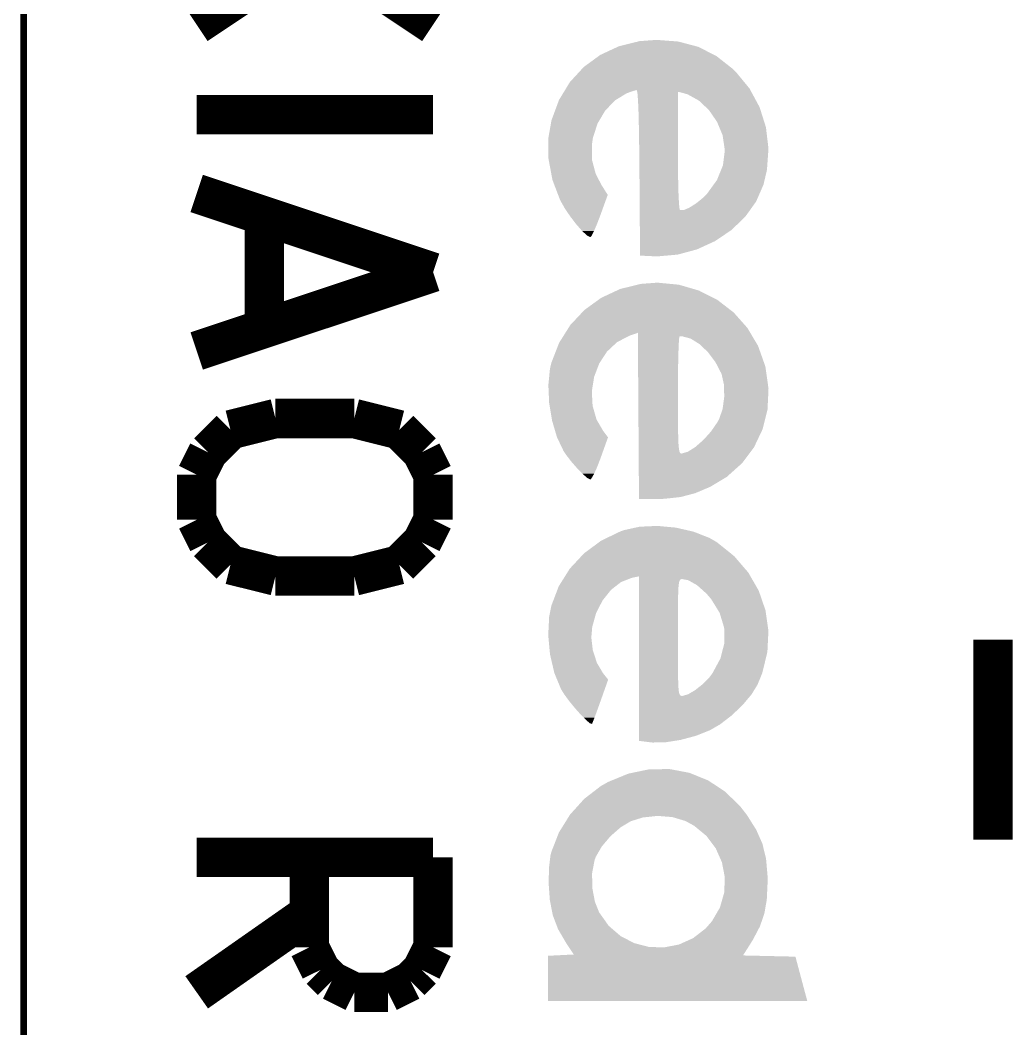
# Model space of a CAD drawing. Header units: millimetres. Extents: x 92.4 to 129, y -92.6 to -55.2.
# Drawn here: x 92.384 to 96.163, y -79.768 to -75.926 of the extents above; entities that cross this region are included whole.
import ezdxf

# ---------------------------------------------------------------- set-up
doc = ezdxf.new("R2010")
doc.units = ezdxf.units.MM
doc.header["$MEASUREMENT"] = 0
doc.layers.add('XIAORP2350-B_SILKSCREEN_GBR', color=98, linetype='CONTINUOUS', lineweight=0)
doc.layers.add('XIAORP2350-EDGE_CUTS_GBR', color=170, linetype='CONTINUOUS', lineweight=0)

msp = doc.modelspace()

# ---------------------------------------------------------------- linework, layer by layer
at = {"layer": 'XIAORP2350-B_SILKSCREEN_GBR', "lineweight": 211, "const_width": 0.15}
for points in [[(93.9559, -75.343), (93.0559, -75.943)], [(93.9559, -75.943), (93.0559, -75.343)], [(93.0559, -76.2859), (93.9559, -76.2859)], [(93.0559, -76.5859), (93.9559, -76.8859)], [(93.313, -76.6716), (93.313, -77.1002)], [(93.9559, -76.8859), (93.0559, -77.1859)], [(93.1845, -77.4859), (93.3559, -77.443)], [(93.3559, -77.443), (93.6559, -77.443)], [(93.6559, -77.443), (93.8273, -77.4859)], [(93.0988, -77.5716), (93.1845, -77.4859)], [(93.8273, -77.4859), (93.913, -77.5716)], [(93.0559, -77.6573), (93.0988, -77.5716)], [(93.913, -77.5716), (93.9559, -77.6573)], [(93.0559, -77.8287), (93.0559, -77.6573)], [(93.9559, -77.6573), (93.9559, -77.8287)], [(93.0988, -77.9145), (93.0559, -77.8287)], [(93.9559, -77.8287), (93.913, -77.9145)], [(93.1845, -78.0002), (93.0988, -77.9145)], [(93.913, -77.9145), (93.8273, -78.0002)], [(93.3559, -78.043), (93.1845, -78.0002)], [(93.8273, -78.0002), (93.6559, -78.043)], [(93.6559, -78.043), (93.3559, -78.043)], [(96.088, -79.0468), (96.088, -78.2848)], [(93.0559, -79.1145), (93.9559, -79.1145)], [(93.4845, -79.4573), (93.4845, -79.1145)], [(93.9559, -79.1145), (93.9559, -79.4573)], [(93.0559, -79.6287), (93.4845, -79.3287)], [(93.5273, -79.543), (93.4845, -79.4573)], [(93.9559, -79.4573), (93.913, -79.543)], [(93.5702, -79.5859), (93.5273, -79.543)], [(93.913, -79.543), (93.8702, -79.5859)], [(93.6559, -79.6287), (93.5702, -79.5859)], [(93.8702, -79.5859), (93.7845, -79.6287)], [(93.7845, -79.6287), (93.6559, -79.6287)]]:
    msp.add_lwpolyline(points, dxfattribs=at)
at = {"layer": 'XIAORP2350-B_SILKSCREEN_GBR'}
for points in [[(94.6585, -76.0274), (94.5921, -76.0583), (94.9654, -76.0274), (95.0266, -76.0583)], [(94.6634, -76.0251), (94.6585, -76.0274), (94.9569, -76.0251), (94.9654, -76.0274)], [(94.7358, -76.0073), (94.6634, -76.0251), (94.89, -76.0073), (94.9569, -76.0251)], [(94.7364, -76.0071), (94.7358, -76.0073), (94.888, -76.0071), (94.89, -76.0073)], [(94.7419, -76.0057), (94.7364, -76.0071), (94.8702, -76.0057), (94.888, -76.0071)], [(94.8062, -76.0009), (94.7419, -76.0057), (94.8062, -76.0009), (94.8702, -76.0057)], [(94.5871, -76.062), (94.5294, -76.1042), (95.0339, -76.062), (95.0877, -76.1042)], [(94.5921, -76.0583), (94.5871, -76.062), (95.0266, -76.0583), (95.0339, -76.062)], [(94.5294, -76.1042), (94.5227, -76.1116), (95.0877, -76.1042), (95.097, -76.1116)], [(94.5127, -76.1225), (94.4766, -76.1618), (95.1083, -76.1225), (95.1406, -76.1618)], [(94.5227, -76.1116), (94.5127, -76.1225), (95.097, -76.1116), (95.1083, -76.1225)], [(94.4766, -76.1618), (94.462, -76.1859), (95.1406, -76.1618), (95.1604, -76.1859)], [(94.4504, -76.2049), (94.4352, -76.2299), (94.6919, -76.2049), (94.651, -76.2299)], [(94.4519, -76.2025), (94.4504, -76.2049), (94.698, -76.2025), (94.6919, -76.2049)], [(94.4564, -76.1951), (94.4519, -76.2025), (94.7185, -76.1951), (94.698, -76.2025)], [(94.4582, -76.1921), (94.4564, -76.1951), (94.731, -76.1921), (94.7185, -76.1951)], [(94.462, -76.1859), (94.4582, -76.1921), (95.1604, -76.1859), (95.1638, -76.1921)], [(94.731, -76.1921), (94.731, -76.1922), (95.1638, -76.1921), (95.1638, -76.1922)], [(94.731, -76.1922), (94.7317, -76.1927), (95.1638, -76.1922), (95.1641, -76.1927)], [(94.7317, -76.1927), (94.7328, -76.1986), (95.1641, -76.1927), (95.1673, -76.1986)], [(94.7328, -76.1986), (94.7328, -76.1986), (94.8881, -76.1986), (94.888, -76.1986)], [(94.7328, -76.1986), (94.7329, -76.1987), (94.888, -76.1986), (94.888, -76.1987)], [(94.7329, -76.1987), (94.7341, -76.2052), (94.888, -76.1987), (94.888, -76.2052)], [(94.7341, -76.2052), (94.7362, -76.234), (94.888, -76.2052), (94.888, -76.234)], [(94.8881, -76.1986), (94.9106, -76.2041), (95.1673, -76.1986), (95.1703, -76.2041)], [(94.9106, -76.2041), (94.9259, -76.2088), (95.1703, -76.2041), (95.1728, -76.2088)], [(94.9259, -76.2088), (94.9679, -76.2322), (95.1728, -76.2088), (95.1855, -76.2322)], [(94.4346, -76.2317), (94.42, -76.2711), (94.648, -76.2317), (94.6106, -76.2711)], [(94.4352, -76.2299), (94.4346, -76.2317), (94.651, -76.2299), (94.648, -76.2317)], [(94.7362, -76.234), (94.7381, -76.2788), (94.888, -76.234), (94.888, -76.2788)], [(94.9679, -76.2322), (94.9944, -76.2571), (95.1855, -76.2322), (95.1989, -76.2571)], [(94.9944, -76.2571), (95.0058, -76.2679), (95.1989, -76.2571), (95.2023, -76.2679)], [(94.42, -76.2711), (94.4066, -76.3075), (94.6106, -76.2711), (94.5891, -76.3075)], [(94.7381, -76.2788), (94.7395, -76.3394), (94.888, -76.2788), (94.888, -76.3394)], [(95.0058, -76.2679), (95.0368, -76.3128), (95.2023, -76.2679), (95.2165, -76.3128)], [(94.4045, -76.3196), (94.3951, -76.3726), (94.582, -76.3196), (94.5648, -76.3726)], [(94.4066, -76.3075), (94.4045, -76.3196), (94.5891, -76.3075), (94.582, -76.3196)], [(95.0368, -76.3128), (95.0456, -76.334), (95.2165, -76.3128), (95.2232, -76.334)], [(95.0456, -76.334), (95.0581, -76.3639), (95.2232, -76.334), (95.2267, -76.3639)], [(94.3951, -76.3726), (94.3951, -76.3741), (94.5648, -76.3726), (94.5643, -76.3741)], [(94.3951, -76.3741), (94.3951, -76.4021), (94.5643, -76.3741), (94.5604, -76.4021)], [(94.7395, -76.3394), (94.7407, -76.4157), (94.888, -76.3394), (94.888, -76.4157)], [(95.0581, -76.3639), (95.0656, -76.4144), (95.2267, -76.3639), (95.2327, -76.4144)], [(94.3951, -76.4021), (94.3952, -76.4533), (94.5604, -76.4021), (94.5612, -76.4533)], [(95.0656, -76.4144), (95.0666, -76.4211), (95.2327, -76.4144), (95.2323, -76.4211)], [(94.7407, -76.4157), (94.7408, -76.4215), (94.888, -76.4157), (94.888, -76.4215)], [(94.7408, -76.4215), (94.7414, -76.4886), (94.888, -76.4215), (94.8882, -76.4886)], [(95.0666, -76.4211), (95.0594, -76.4789), (95.2323, -76.4211), (95.2282, -76.4789)], [(94.3952, -76.4533), (94.3964, -76.46), (94.5612, -76.4533), (94.5614, -76.46)], [(94.3964, -76.46), (94.4061, -76.5117), (94.5614, -76.46), (94.5752, -76.5117)], [(94.7414, -76.4886), (94.7416, -76.5074), (94.8882, -76.4886), (94.8885, -76.5074)], [(95.0594, -76.4789), (95.0524, -76.496), (95.2282, -76.4789), (95.227, -76.496)], [(94.4061, -76.5117), (94.4102, -76.534), (94.5752, -76.5117), (94.5868, -76.534)], [(94.7416, -76.5074), (94.7418, -76.5459), (94.8885, -76.5074), (94.8891, -76.5459)], [(95.0524, -76.496), (95.0366, -76.5348), (95.227, -76.496), (95.2179, -76.5348)], [(94.4102, -76.534), (94.418, -76.5545), (94.5868, -76.534), (94.5976, -76.5545)], [(94.418, -76.5545), (94.432, -76.5912), (94.5976, -76.5545), (94.6208, -76.5912)], [(94.7418, -76.5459), (94.7421, -76.5921), (94.8891, -76.5459), (94.8904, -76.5921)], [(95.0242, -76.5519), (94.9986, -76.5873), (95.2139, -76.5519), (95.1985, -76.5873)], [(95.0366, -76.5348), (95.0242, -76.5519), (95.2179, -76.5348), (95.2139, -76.5519)], [(94.432, -76.5912), (94.4321, -76.5913), (94.6208, -76.5912), (94.6208, -76.5913)], [(94.4321, -76.5913), (94.4397, -76.6114), (94.6208, -76.5913), (94.6135, -76.6114)], [(94.7421, -76.5921), (94.7424, -76.6256), (94.8904, -76.5921), (94.8922, -76.6256)], [(94.9829, -76.6029), (94.9666, -76.6161), (95.1917, -76.6029), (95.186, -76.6161)], [(94.9986, -76.5873), (94.9829, -76.6029), (95.1985, -76.5873), (95.1917, -76.6029)], [(94.4397, -76.6114), (94.44, -76.6119), (94.6135, -76.6114), (94.6133, -76.6119)], [(94.44, -76.6119), (94.4568, -76.6418), (94.6133, -76.6119), (94.6025, -76.6418)], [(94.4568, -76.6418), (94.4771, -76.6719), (94.6025, -76.6418), (94.5916, -76.6719)], [(94.7424, -76.6256), (94.7425, -76.645), (94.8922, -76.6256), (94.8943, -76.645)], [(94.7425, -76.645), (94.7425, -76.6493), (94.8943, -76.645), (94.8959, -76.6493)], [(94.9315, -76.64), (94.9098, -76.6493), (95.169, -76.64), (95.1624, -76.6493)], [(94.9572, -76.6237), (94.9315, -76.64), (95.1806, -76.6237), (95.169, -76.64)], [(94.9666, -76.6161), (94.9572, -76.6237), (95.186, -76.6161), (95.1806, -76.6237)], [(94.4771, -76.6719), (94.478, -76.6732), (94.5916, -76.6719), (94.5911, -76.6732)], [(94.478, -76.6732), (94.5009, -76.7032), (94.5911, -76.6732), (94.5796, -76.7032)], [(94.7425, -76.6493), (94.7425, -76.6494), (94.8959, -76.6493), (94.896, -76.6494)], [(94.7425, -76.6494), (94.7427, -76.6744), (95.1624, -76.6494), (95.1445, -76.6744)], [(94.7427, -76.6744), (94.7431, -76.7253), (95.1445, -76.6744), (95.0916, -76.7253)], [(94.9098, -76.6493), (94.896, -76.6494), (95.1624, -76.6493), (95.1624, -76.6494)], [(94.5009, -76.7032), (94.5027, -76.7052), (94.5796, -76.7032), (94.5788, -76.7052)], [(94.5027, -76.7052), (94.5231, -76.7285), (94.5788, -76.7052), (94.5688, -76.7285)], [(94.5231, -76.7285), (94.5267, -76.7318), (94.5688, -76.7285), (94.5673, -76.7318)], [(94.5267, -76.7318), (94.5419, -76.746), (94.5673, -76.7318), (94.5599, -76.746)], [(94.5419, -76.746), (94.5468, -76.7485), (94.5599, -76.746), (94.5586, -76.7485)], [(94.5468, -76.7485), (94.5547, -76.7525), (94.5586, -76.7485), (94.5547, -76.7525)], [(94.7431, -76.7253), (94.7433, -76.7673), (95.0916, -76.7253), (95.0295, -76.7673)], [(94.7433, -76.7673), (94.7436, -76.7989), (95.0295, -76.7673), (94.9606, -76.7989)], [(94.7436, -76.7989), (94.7437, -76.8188), (94.9606, -76.7989), (94.8869, -76.8188)], [(94.7437, -76.8188), (94.7437, -76.8226), (94.8869, -76.8188), (94.8437, -76.8226)], [(94.7437, -76.8226), (94.794, -76.825), (94.8437, -76.8226), (94.8159, -76.825)], [(94.794, -76.825), (94.8107, -76.8255), (94.8159, -76.825), (94.8107, -76.8255)], [(94.6675, -76.9499), (94.655, -76.9558), (94.9483, -76.9499), (94.9683, -76.9558)], [(94.7177, -76.9374), (94.6675, -76.9499), (94.9053, -76.9374), (94.9483, -76.9499)], [(94.7337, -76.9334), (94.7177, -76.9374), (94.8915, -76.9334), (94.9053, -76.9374)], [(94.7455, -76.9304), (94.7337, -76.9334), (94.8602, -76.9304), (94.8915, -76.9334)], [(94.8097, -76.9256), (94.7455, -76.9304), (94.8097, -76.9256), (94.8602, -76.9304)], [(94.5959, -76.9834), (94.5847, -76.9915), (95.0226, -76.9834), (95.0386, -76.9915)], [(94.655, -76.9558), (94.5959, -76.9834), (94.9683, -76.9558), (95.0226, -76.9834)], [(94.5847, -76.9915), (94.5323, -77.0295), (95.0386, -76.9915), (95.0877, -77.0295)], [(94.523, -77.0394), (94.4783, -77.087), (95.1005, -77.0394), (95.1428, -77.087)], [(94.5323, -77.0295), (94.523, -77.0394), (95.0877, -77.0295), (95.1005, -77.0394)], [(94.4715, -77.098), (94.4596, -77.1167), (95.1525, -77.098), (95.1637, -77.1167)], [(94.4783, -77.087), (94.4715, -77.098), (95.1428, -77.087), (95.1525, -77.098)], [(94.4528, -77.1277), (94.4374, -77.152), (94.7036, -77.1277), (94.6566, -77.152)], [(94.4596, -77.1167), (94.4528, -77.1277), (94.7354, -77.1167), (94.7036, -77.1277)], [(94.7354, -77.1167), (94.7355, -77.1168), (95.1637, -77.1167), (95.1637, -77.1168)], [(94.7355, -77.1168), (94.7356, -77.1302), (95.1637, -77.1168), (95.1716, -77.1302)], [(94.7356, -77.1302), (94.7356, -77.1307), (94.9052, -77.1302), (94.8942, -77.1307)], [(94.7356, -77.1307), (94.7356, -77.1307), (94.8942, -77.1307), (94.8941, -77.1307)], [(94.7356, -77.1307), (94.7356, -77.1308), (94.8941, -77.1307), (94.8941, -77.1308)], [(94.7356, -77.1308), (94.7356, -77.1388), (94.8941, -77.1308), (94.8925, -77.1388)], [(94.7356, -77.1388), (94.7358, -77.1613), (94.8925, -77.1388), (94.891, -77.1613)], [(94.9052, -77.1302), (94.9367, -77.1387), (95.1716, -77.1302), (95.1767, -77.1387)], [(94.9367, -77.1387), (94.9699, -77.1595), (95.1767, -77.1387), (95.189, -77.1595)], [(94.4357, -77.1548), (94.4227, -77.1882), (94.6536, -77.1548), (94.6179, -77.1882)], [(94.4374, -77.152), (94.4357, -77.1548), (94.6566, -77.152), (94.6536, -77.1548)], [(94.7358, -77.1613), (94.736, -77.196), (94.891, -77.1613), (94.8898, -77.196)], [(94.9699, -77.1595), (94.9768, -77.166), (95.189, -77.1595), (95.1929, -77.166)], [(94.9768, -77.166), (95.0022, -77.1901), (95.1929, -77.166), (95.2015, -77.1901)], [(94.4227, -77.1882), (94.4059, -77.2315), (94.6179, -77.1882), (94.5897, -77.2315)], [(94.736, -77.196), (94.7363, -77.2408), (94.8898, -77.196), (94.8888, -77.2408)], [(95.0022, -77.1901), (95.0309, -77.2284), (95.2015, -77.1901), (95.2151, -77.2284)], [(94.4008, -77.2537), (94.3978, -77.2845), (94.5807, -77.2537), (94.569, -77.2845)], [(94.4055, -77.2333), (94.4008, -77.2537), (94.5885, -77.2333), (94.5807, -77.2537)], [(94.4059, -77.2315), (94.4055, -77.2333), (94.5897, -77.2315), (94.5885, -77.2333)], [(94.7363, -77.2408), (94.7367, -77.2935), (94.8888, -77.2408), (94.8882, -77.2935)], [(95.0309, -77.2284), (95.0381, -77.2423), (95.2151, -77.2284), (95.2201, -77.2423)], [(95.0381, -77.2423), (95.041, -77.2478), (95.2201, -77.2423), (95.2214, -77.2478)], [(95.041, -77.2478), (95.0534, -77.2717), (95.2214, -77.2478), (95.2248, -77.2717)], [(94.3978, -77.2845), (94.3948, -77.3154), (94.569, -77.2845), (94.5641, -77.3154)], [(94.7367, -77.2935), (94.7371, -77.3521), (94.8882, -77.2935), (94.888, -77.3521)], [(95.0534, -77.2717), (95.0543, -77.2741), (95.2248, -77.2717), (95.2251, -77.2741)], [(95.0543, -77.2741), (95.0632, -77.3137), (95.2251, -77.2741), (95.2307, -77.3137)], [(94.3948, -77.3154), (94.3958, -77.3391), (94.5641, -77.3154), (94.5603, -77.3391)], [(95.0632, -77.3137), (95.0636, -77.3296), (95.2307, -77.3137), (95.2329, -77.3296)], [(95.0636, -77.3296), (95.0644, -77.3601), (95.2329, -77.3296), (95.2315, -77.3601)], [(94.3958, -77.3391), (94.3977, -77.3829), (94.5603, -77.3391), (94.5625, -77.3829)], [(94.7371, -77.3521), (94.7371, -77.3542), (94.888, -77.3521), (94.888, -77.3542)], [(94.7371, -77.3542), (94.7376, -77.4211), (94.888, -77.3542), (94.888, -77.4211)], [(95.0644, -77.3601), (95.0582, -77.4062), (95.2315, -77.3601), (95.2292, -77.4062)], [(94.3977, -77.3829), (94.3996, -77.3941), (94.5625, -77.3829), (94.5631, -77.3941)], [(94.3996, -77.3941), (94.4082, -77.4468), (94.5631, -77.3941), (94.5781, -77.4468)], [(95.0574, -77.4087), (95.0451, -77.4448), (95.2291, -77.4087), (95.2201, -77.4448)], [(95.0582, -77.4062), (95.0574, -77.4087), (95.2292, -77.4062), (95.2291, -77.4087)], [(94.4082, -77.4468), (94.4089, -77.4509), (94.5781, -77.4468), (94.5805, -77.4509)], [(94.4089, -77.4509), (94.4204, -77.4901), (94.5805, -77.4509), (94.6032, -77.4901)], [(94.7376, -77.4211), (94.7376, -77.4332), (94.888, -77.4211), (94.8881, -77.4332)], [(94.7376, -77.4332), (94.7379, -77.4733), (94.8881, -77.4332), (94.8884, -77.4733)], [(95.0451, -77.4448), (95.0383, -77.4572), (95.2201, -77.4448), (95.217, -77.4572)], [(94.4204, -77.4901), (94.4275, -77.514), (94.6032, -77.4901), (94.6212, -77.514)], [(94.7379, -77.4733), (94.7382, -77.5126), (94.8884, -77.4733), (94.8891, -77.5126)], [(95.0202, -77.4834), (95.014, -77.4925), (95.2105, -77.4834), (95.2063, -77.4925)], [(95.0383, -77.4572), (95.0202, -77.4834), (95.217, -77.4572), (95.2105, -77.4834)], [(94.4275, -77.514), (94.4278, -77.5149), (94.6212, -77.514), (94.6218, -77.5149)], [(94.4279, -77.5149), (94.4528, -77.5672), (94.6218, -77.5149), (94.6031, -77.5672)], [(94.7382, -77.5126), (94.7384, -77.5407), (94.8891, -77.5126), (94.8902, -77.5407)], [(94.9848, -77.5249), (94.9541, -77.5517), (95.1909, -77.5249), (95.1782, -77.5517)], [(95.014, -77.4925), (94.9848, -77.5249), (95.2063, -77.4925), (95.1909, -77.5249)], [(94.4528, -77.5672), (94.4617, -77.5806), (94.6031, -77.5672), (94.5983, -77.5806)], [(94.7384, -77.5407), (94.7385, -77.5594), (94.8902, -77.5407), (94.892, -77.5594)], [(94.7385, -77.5594), (94.7386, -77.5704), (94.892, -77.5594), (94.8943, -77.5704)], [(94.9535, -77.5522), (94.925, -77.57), (95.178, -77.5522), (95.1647, -77.57)], [(94.9541, -77.5517), (94.9535, -77.5522), (95.1782, -77.5517), (95.178, -77.5522)], [(94.4617, -77.5806), (94.473, -77.5952), (94.5983, -77.5806), (94.5931, -77.5952)], [(94.473, -77.5952), (94.4811, -77.6059), (94.5931, -77.5952), (94.589, -77.6059)], [(94.7386, -77.5704), (94.7386, -77.5756), (94.8943, -77.5704), (94.8975, -77.5756)], [(94.7386, -77.5756), (94.7386, -77.5767), (94.8975, -77.5756), (94.9007, -77.5767)], [(94.7386, -77.5767), (94.7386, -77.5767), (94.9007, -77.5767), (94.9008, -77.5767)], [(94.7386, -77.5767), (94.7389, -77.6133), (95.1597, -77.5767), (95.1323, -77.6133)], [(94.925, -77.57), (94.9008, -77.5767), (95.1647, -77.57), (95.1597, -77.5767)], [(94.4811, -77.6059), (94.5008, -77.6286), (94.589, -77.6059), (94.5802, -77.6286)], [(94.5008, -77.6286), (94.5032, -77.6313), (94.5802, -77.6286), (94.579, -77.6313)], [(94.5032, -77.6313), (94.5249, -77.6537), (94.579, -77.6313), (94.5689, -77.6537)], [(94.7389, -77.6133), (94.7392, -77.6653), (95.1323, -77.6133), (95.0741, -77.6653)], [(94.5249, -77.6537), (94.5265, -77.6551), (94.5689, -77.6537), (94.5682, -77.6551)], [(94.5265, -77.6551), (94.5429, -77.6695), (94.5682, -77.6551), (94.5599, -77.6695)], [(94.5429, -77.6695), (94.5469, -77.6717), (94.5599, -77.6695), (94.5587, -77.6717)], [(94.5469, -77.6717), (94.5542, -77.6756), (94.5587, -77.6717), (94.5542, -77.6756)], [(94.7392, -77.6653), (94.7395, -77.703), (95.0741, -77.6653), (95.0116, -77.703)], [(94.7395, -77.703), (94.7396, -77.7274), (95.0116, -77.703), (94.954, -77.7274)], [(94.7396, -77.7274), (94.7397, -77.7422), (94.954, -77.7274), (94.8978, -77.7422)], [(94.7397, -77.7422), (94.7398, -77.7489), (94.8978, -77.7422), (94.8363, -77.7489)], [(94.7398, -77.7489), (94.7398, -77.7498), (94.8363, -77.7489), (94.8005, -77.7498)], [(94.7398, -77.7498), (94.8004, -77.7498), (94.8005, -77.7498), (94.8004, -77.7498)], [(94.6669, -77.8741), (94.6177, -77.8978), (94.9475, -77.8741), (95.0079, -77.8978)], [(94.6692, -77.8729), (94.6669, -77.8741), (94.9425, -77.8729), (94.9475, -77.8741)], [(94.6819, -77.8684), (94.6692, -77.8729), (94.9228, -77.8684), (94.9425, -77.8729)], [(94.7006, -77.8643), (94.6819, -77.8684), (94.9048, -77.8643), (94.9228, -77.8684)], [(94.7265, -77.8586), (94.7006, -77.8643), (94.8799, -77.8586), (94.9048, -77.8643)], [(94.7422, -77.8552), (94.7265, -77.8586), (94.8428, -77.8552), (94.8799, -77.8586)], [(94.8098, -77.8521), (94.7422, -77.8552), (94.8098, -77.8521), (94.8428, -77.8552)], [(94.5957, -77.9084), (94.5879, -77.9142), (95.0263, -77.9084), (95.0363, -77.9142)], [(94.6177, -77.8978), (94.5957, -77.9084), (95.0079, -77.8978), (95.0263, -77.9084)], [(94.5879, -77.9142), (94.5309, -77.9563), (95.0363, -77.9142), (95.0886, -77.9563)], [(94.5204, -77.9676), (94.4766, -78.0147), (95.1026, -77.9676), (95.143, -78.0147)], [(94.5309, -77.9563), (94.5204, -77.9676), (95.0886, -77.9563), (95.1026, -77.9676)], [(94.4766, -78.0147), (94.4671, -78.0297), (95.143, -78.0147), (95.1559, -78.0297)], [(94.4443, -78.066), (94.4344, -78.0818), (94.6713, -78.066), (94.6512, -78.0818)], [(94.4546, -78.0497), (94.4443, -78.066), (94.7131, -78.0497), (94.6713, -78.066)], [(94.4579, -78.0444), (94.4546, -78.0497), (94.7395, -78.0444), (94.7131, -78.0497)], [(94.4671, -78.0297), (94.4579, -78.0444), (95.1559, -78.0297), (95.1643, -78.0444)], [(94.7395, -78.0444), (94.7396, -78.0444), (95.1643, -78.0444), (95.1644, -78.0444)], [(94.7396, -78.0444), (94.7396, -78.0445), (95.1644, -78.0444), (95.1644, -78.0445)], [(94.7396, -78.0445), (94.7396, -78.0547), (95.1644, -78.0445), (95.1702, -78.0547)], [(94.7396, -78.0547), (94.7396, -78.0551), (94.9048, -78.0547), (94.8998, -78.0551)], [(94.7396, -78.0551), (94.7396, -78.0577), (94.8998, -78.0551), (94.8959, -78.0577)], [(94.7396, -78.0577), (94.7396, -78.0642), (94.8959, -78.0577), (94.893, -78.0642)], [(94.7396, -78.0642), (94.7396, -78.0765), (94.893, -78.0642), (94.8908, -78.0765)], [(94.9048, -78.0547), (94.9272, -78.059), (95.1702, -78.0547), (95.1728, -78.059)], [(94.9272, -78.059), (94.9604, -78.0776), (95.1728, -78.059), (95.1834, -78.0776)], [(94.4291, -78.0958), (94.4137, -78.1361), (94.6333, -78.0958), (94.6011, -78.1361)], [(94.4344, -78.0818), (94.4291, -78.0958), (94.6512, -78.0818), (94.6333, -78.0958)], [(94.7396, -78.0765), (94.7396, -78.0964), (94.8908, -78.0765), (94.8894, -78.0964)], [(94.7396, -78.0964), (94.7396, -78.1257), (94.8894, -78.0964), (94.8886, -78.1257)], [(94.9604, -78.0776), (94.9843, -78.0989), (95.1834, -78.0776), (95.1957, -78.0989)], [(94.9843, -78.0989), (94.9963, -78.1096), (95.1957, -78.0989), (95.1994, -78.1096)], [(94.4137, -78.1361), (94.4062, -78.1558), (94.6011, -78.1361), (94.591, -78.1558)], [(94.7396, -78.1257), (94.7396, -78.1663), (94.8886, -78.1257), (94.8881, -78.1663)], [(94.9963, -78.1096), (95.0141, -78.1302), (95.1994, -78.1096), (95.2064, -78.1302)], [(95.0141, -78.1302), (95.0408, -78.1734), (95.2064, -78.1302), (95.2214, -78.1734)], [(94.4062, -78.1558), (94.4006, -78.184), (94.591, -78.1558), (94.5766, -78.184)], [(94.7396, -78.1663), (94.7396, -78.22), (94.8881, -78.1663), (94.888, -78.22)], [(95.0408, -78.1734), (95.047, -78.1836), (95.2214, -78.1734), (95.2228, -78.1836)], [(94.3978, -78.1984), (94.3959, -78.2367), (94.5725, -78.1984), (94.5618, -78.2367)], [(94.4006, -78.184), (94.3978, -78.1984), (94.5766, -78.184), (94.5725, -78.1984)], [(94.7396, -78.22), (94.7396, -78.2772), (94.888, -78.22), (94.888, -78.2772)], [(95.047, -78.1836), (95.064, -78.24), (95.2228, -78.1836), (95.2309, -78.24)], [(94.3959, -78.2367), (94.3943, -78.2687), (94.5618, -78.2367), (94.559, -78.2687)], [(95.064, -78.24), (95.0642, -78.2515), (95.2309, -78.24), (95.2326, -78.2515)], [(95.0642, -78.2515), (95.065, -78.2982), (95.2326, -78.2515), (95.2303, -78.2982)], [(94.3943, -78.2687), (94.3951, -78.277), (94.559, -78.2687), (94.5583, -78.277)], [(94.3951, -78.277), (94.3996, -78.3261), (94.5583, -78.277), (94.564, -78.3261)], [(94.7396, -78.2772), (94.7396, -78.3434), (94.888, -78.2772), (94.888, -78.3434)], [(94.3996, -78.3261), (94.4011, -78.3418), (94.564, -78.3261), (94.5692, -78.3418)], [(95.0564, -78.3315), (95.0499, -78.357), (95.2287, -78.3315), (95.2226, -78.357)], [(95.065, -78.2982), (95.0564, -78.3315), (95.2303, -78.2982), (95.2287, -78.3315)], [(94.4011, -78.3418), (94.4086, -78.3739), (94.5692, -78.3418), (94.5797, -78.3739)], [(94.4086, -78.3739), (94.4175, -78.412), (94.5797, -78.3739), (94.6022, -78.412)], [(94.7396, -78.3434), (94.7396, -78.3576), (94.888, -78.3434), (94.888, -78.3576)], [(94.7396, -78.3576), (94.7396, -78.395), (94.888, -78.3576), (94.8882, -78.395)], [(95.0499, -78.357), (95.0204, -78.4116), (95.2226, -78.357), (95.2094, -78.4116)], [(94.4175, -78.412), (94.4179, -78.413), (94.6022, -78.412), (94.6028, -78.413)], [(94.7396, -78.395), (94.7396, -78.4338), (94.8882, -78.395), (94.8887, -78.4338)], [(95.0204, -78.4116), (95.0185, -78.415), (95.2094, -78.4116), (95.208, -78.415)], [(94.4179, -78.413), (94.428, -78.4376), (94.6028, -78.413), (94.6224, -78.4376)], [(94.4281, -78.4376), (94.4429, -78.4738), (94.6224, -78.4376), (94.6096, -78.4738)], [(94.7396, -78.4338), (94.7396, -78.4616), (94.8887, -78.4338), (94.8896, -78.4616)], [(95.0069, -78.43), (94.9815, -78.4556), (95.202, -78.43), (95.1916, -78.4556)], [(95.0185, -78.415), (95.0069, -78.43), (95.208, -78.415), (95.202, -78.43)], [(94.4429, -78.4738), (94.4561, -78.4949), (94.6096, -78.4738), (94.6021, -78.4949)], [(94.7396, -78.4616), (94.7396, -78.4802), (94.8896, -78.4616), (94.8911, -78.4802)], [(94.7396, -78.4802), (94.7396, -78.4915), (94.8911, -78.4802), (94.8933, -78.4915)], [(94.9531, -78.478), (94.9262, -78.4938), (95.1781, -78.478), (95.1684, -78.4938)], [(94.9808, -78.4562), (94.9531, -78.478), (95.1914, -78.4562), (95.1781, -78.478)], [(94.9815, -78.4556), (94.9808, -78.4562), (95.1916, -78.4556), (95.1914, -78.4562)], [(94.4561, -78.4949), (94.4748, -78.5202), (94.6021, -78.4949), (94.5931, -78.5202)], [(94.4748, -78.5202), (94.4749, -78.5203), (94.5931, -78.5202), (94.5931, -78.5203)], [(94.4749, -78.5203), (94.4965, -78.5467), (94.5931, -78.5203), (94.5836, -78.5467)], [(94.7396, -78.4915), (94.7396, -78.4973), (94.8933, -78.4915), (94.8964, -78.4973)], [(94.7396, -78.4973), (94.7396, -78.4994), (94.8964, -78.4973), (94.9005, -78.4994)], [(94.7396, -78.4994), (94.7396, -78.4997), (94.9005, -78.4994), (94.905, -78.4997)], [(94.7396, -78.4997), (94.7396, -78.5351), (95.1635, -78.4997), (95.1336, -78.5351)], [(94.924, -78.4944), (94.905, -78.4997), (95.168, -78.4944), (95.1635, -78.4997)], [(94.9262, -78.4938), (94.924, -78.4944), (95.1684, -78.4938), (95.168, -78.4944)], [(94.4965, -78.5467), (94.5033, -78.5544), (94.5836, -78.5467), (94.5808, -78.5544)], [(94.5033, -78.5544), (94.5185, -78.5714), (94.5808, -78.5544), (94.5746, -78.5714)], [(94.7396, -78.5351), (94.7396, -78.5743), (95.1336, -78.5351), (95.0924, -78.5743)], [(94.5185, -78.5714), (94.5293, -78.5824), (94.5746, -78.5714), (94.5705, -78.5824)], [(94.5293, -78.5824), (94.5382, -78.5915), (94.5705, -78.5824), (94.567, -78.5915)], [(94.5382, -78.5915), (94.5493, -78.6008), (94.567, -78.5915), (94.5634, -78.6008)], [(94.5493, -78.6008), (94.5532, -78.6041), (94.5634, -78.6008), (94.5619, -78.6041)], [(94.5532, -78.6041), (94.5609, -78.6064), (94.5619, -78.6041), (94.5609, -78.6064)], [(94.7396, -78.5743), (94.7396, -78.6081), (95.0924, -78.5743), (95.0484, -78.6081)], [(94.7396, -78.6081), (94.7396, -78.6306), (95.0484, -78.6081), (95.0096, -78.6306)], [(94.7396, -78.6306), (94.7396, -78.6517), (95.0096, -78.6306), (94.9562, -78.6517)], [(94.7396, -78.6517), (94.7396, -78.6672), (94.9562, -78.6517), (94.8984, -78.6672)], [(94.7396, -78.6672), (94.7396, -78.6709), (94.8984, -78.6672), (94.8751, -78.6709)], [(94.7396, -78.6709), (94.7816, -78.6761), (94.8751, -78.6709), (94.8418, -78.6761)], [(94.7816, -78.6761), (94.7829, -78.6763), (94.8418, -78.6761), (94.8344, -78.6763)], [(94.7829, -78.6763), (94.7921, -78.6772), (94.8344, -78.6763), (94.7921, -78.6772)], [(94.6996, -78.7956), (94.637, -78.8213), (94.9391, -78.7956), (95.0026, -78.8213)], [(94.7145, -78.7925), (94.6996, -78.7956), (94.9315, -78.7925), (94.9391, -78.7956)], [(94.7784, -78.7792), (94.7145, -78.7925), (94.861, -78.7792), (94.9315, -78.7925)], [(94.8106, -78.7789), (94.7784, -78.7792), (94.8591, -78.7789), (94.861, -78.7792)], [(94.8562, -78.7783), (94.8106, -78.7789), (94.8562, -78.7783), (94.8591, -78.7789)], [(94.6214, -78.8277), (94.5941, -78.8433), (95.0124, -78.8277), (95.0361, -78.8433)], [(94.637, -78.8213), (94.6214, -78.8277), (95.0026, -78.8213), (95.0124, -78.8277)], [(94.5668, -78.8644), (94.5312, -78.8918), (95.068, -78.8644), (95.096, -78.8918)], [(94.5941, -78.8433), (94.5668, -78.8644), (95.0361, -78.8433), (95.068, -78.8644)], [(94.5312, -78.8918), (94.5046, -78.9214), (95.096, -78.8918), (95.1261, -78.9214)], [(94.5046, -78.9214), (94.4773, -78.9517), (95.1261, -78.9214), (95.1495, -78.9517)], [(94.4616, -78.977), (94.4469, -79.0006), (94.7085, -78.977), (94.6693, -79.0006)], [(94.4705, -78.9627), (94.4616, -78.977), (94.7542, -78.9627), (94.7085, -78.977)], [(94.4742, -78.9567), (94.4705, -78.9627), (94.8106, -78.9567), (94.7542, -78.9627)], [(94.476, -78.9539), (94.4742, -78.9567), (95.1512, -78.9539), (95.1529, -78.9567)], [(94.4773, -78.9517), (94.476, -78.9539), (95.1495, -78.9517), (95.1512, -78.9539)], [(94.8106, -78.9567), (94.8669, -78.9612), (95.1529, -78.9567), (95.1558, -78.9612)], [(94.8669, -78.9612), (94.9168, -78.9762), (95.1558, -78.9612), (95.1652, -78.9762)], [(94.9168, -78.9762), (94.9495, -78.9941), (95.1652, -78.9762), (95.1764, -78.9941)], [(94.4348, -79.0201), (94.4294, -79.0341), (94.6471, -79.0201), (94.6312, -79.0341)], [(94.4469, -79.0006), (94.4348, -79.0201), (94.6693, -79.0006), (94.6471, -79.0201)], [(94.9495, -78.9941), (94.9679, -79.0092), (95.1764, -78.9941), (95.186, -79.0092)], [(94.9679, -79.0092), (94.9964, -79.0328), (95.186, -79.0092), (95.1964, -79.0328)], [(94.4294, -79.0341), (94.4143, -79.0729), (94.6312, -79.0341), (94.5984, -79.0729)], [(94.9964, -79.0328), (95.0185, -79.0621), (95.1964, -79.0328), (95.2095, -79.0621)], [(95.0185, -79.0621), (95.032, -79.0801), (95.2095, -79.0621), (95.2139, -79.0801)], [(94.4061, -79.094), (94.4028, -79.1075), (94.5861, -79.094), (94.5783, -79.1075)], [(94.4143, -79.0729), (94.4061, -79.094), (94.5984, -79.0729), (94.5861, -79.094)], [(95.032, -79.0801), (95.0486, -79.1177), (95.2139, -79.0801), (95.2233, -79.1177)], [(94.4007, -79.1246), (94.3968, -79.157), (94.5708, -79.1246), (94.5647, -79.157)], [(94.4022, -79.1123), (94.4007, -79.1246), (94.5755, -79.1123), (94.5708, -79.1246)], [(94.4028, -79.1075), (94.4022, -79.1123), (94.5783, -79.1075), (94.5755, -79.1123)], [(95.0486, -79.1177), (95.0556, -79.1334), (95.2233, -79.1177), (95.2247, -79.1334)], [(95.0556, -79.1334), (95.0648, -79.1813), (95.2247, -79.1334), (95.229, -79.1813)], [(94.3966, -79.175), (94.3963, -79.2208), (94.5613, -79.175), (94.5618, -79.2208)], [(94.3968, -79.157), (94.3966, -79.175), (94.5647, -79.157), (94.5613, -79.175)], [(95.0657, -79.2126), (95.0643, -79.2485), (95.2293, -79.2126), (95.2276, -79.2485)], [(95.0648, -79.1813), (95.0666, -79.1904), (95.229, -79.1813), (95.2291, -79.1904)], [(95.0666, -79.1904), (95.0657, -79.2126), (95.2291, -79.1904), (95.2293, -79.2126)], [(94.3963, -79.2208), (94.397, -79.2303), (94.5618, -79.2208), (94.5619, -79.2303)], [(94.397, -79.2303), (94.4003, -79.2764), (94.5619, -79.2303), (94.5706, -79.2764)], [(95.0643, -79.2485), (95.0566, -79.2757), (95.2276, -79.2485), (95.2263, -79.2757)], [(94.4003, -79.2764), (94.4017, -79.284), (94.5706, -79.2764), (94.572, -79.284)], [(94.4017, -79.284), (94.4095, -79.3242), (94.572, -79.284), (94.5881, -79.3242)], [(95.0566, -79.2757), (95.0482, -79.3052), (95.2263, -79.2757), (95.2212, -79.3052)], [(94.4095, -79.3242), (94.4117, -79.3354), (94.5881, -79.3242), (94.5961, -79.3354)], [(95.0345, -79.3287), (95.0174, -79.3581), (95.2171, -79.3287), (95.2069, -79.3581)], [(95.0482, -79.3052), (95.0345, -79.3287), (95.2212, -79.3052), (95.2171, -79.3287)], [(94.4117, -79.3354), (94.4269, -79.3753), (94.5961, -79.3354), (94.6245, -79.3753)], [(95.0174, -79.3581), (95.0006, -79.3773), (95.2069, -79.3581), (95.2003, -79.3773)], [(94.4269, -79.3753), (94.4319, -79.3885), (94.6245, -79.3753), (94.6397, -79.3885)], [(94.4319, -79.3885), (94.447, -79.4144), (94.6397, -79.3885), (94.6698, -79.4144)], [(94.9935, -79.3854), (94.9455, -79.4226), (95.1961, -79.3854), (95.1766, -79.4226)], [(95.0006, -79.3773), (94.9935, -79.3854), (95.2003, -79.3773), (95.1961, -79.3854)], [(94.447, -79.4144), (94.4625, -79.441), (94.6698, -79.4144), (94.721, -79.441)], [(94.4625, -79.441), (94.4627, -79.4413), (94.721, -79.441), (94.7216, -79.4413)], [(94.4627, -79.4413), (94.4724, -79.4558), (94.7216, -79.4413), (94.7775, -79.4558)], [(94.8919, -79.4466), (94.8351, -79.4576), (95.1622, -79.4466), (95.1552, -79.4576)], [(94.8951, -79.4452), (94.8919, -79.4466), (95.1631, -79.4452), (95.1622, -79.4466)], [(94.9349, -79.4273), (94.8951, -79.4452), (95.1741, -79.4273), (95.1631, -79.4452)], [(94.9455, -79.4226), (94.9349, -79.4273), (95.1766, -79.4226), (95.1741, -79.4273)], [(94.4192, -79.4882), (94.3935, -79.4895), (95.1359, -79.4882), (95.1915, -79.4895)], [(94.4198, -79.4882), (94.4192, -79.4882), (95.1358, -79.4882), (95.1359, -79.4882)], [(94.4212, -79.4881), (94.4198, -79.4882), (95.1358, -79.4881), (95.1358, -79.4882)], [(94.4223, -79.488), (94.4212, -79.4881), (95.1358, -79.488), (95.1358, -79.4881)], [(94.4426, -79.487), (94.4223, -79.488), (95.1365, -79.487), (95.1358, -79.488)], [(94.4915, -79.4846), (94.4426, -79.487), (95.138, -79.4846), (95.1365, -79.487)], [(94.4724, -79.4558), (94.4736, -79.4576), (94.7775, -79.4558), (94.8351, -79.4576)], [(94.4736, -79.4576), (94.4916, -79.4844), (95.1552, -79.4576), (95.1381, -79.4844)], [(94.4916, -79.4845), (94.4915, -79.4846), (95.138, -79.4845), (95.138, -79.4846)], [(94.4916, -79.4844), (94.4916, -79.4845), (95.1381, -79.4844), (95.1381, -79.4845)], [(94.4916, -79.4845), (94.4916, -79.4845), (95.1381, -79.4845), (95.138, -79.4845)], [(94.3935, -79.4895), (94.3935, -79.4905), (95.1915, -79.4895), (95.2356, -79.4905)], [(94.3935, -79.4905), (94.3935, -79.4928), (95.2356, -79.4905), (95.3354, -79.4928)], [(94.3935, -79.4928), (94.3935, -79.5756), (95.3354, -79.4928), (95.3575, -79.5756)], [(94.3935, -79.5756), (94.3935, -79.5773), (95.3575, -79.5756), (95.3579, -79.5773)], [(94.3935, -79.5773), (94.3935, -79.6618), (95.3579, -79.5773), (95.3805, -79.6618)], [(94.3935, -79.6618), (94.887, -79.6618), (95.3805, -79.6618), (94.887, -79.6618)]]:
    msp.add_solid(points, dxfattribs=at)
at = {"layer": 'XIAORP2350-EDGE_CUTS_GBR', "lineweight": 211, "const_width": 0.0254}
msp.add_lwpolyline([(92.3967, -86.6498), (92.3967, -72.6798)], dxfattribs=at)

doc.saveas('drawing.dxf')
